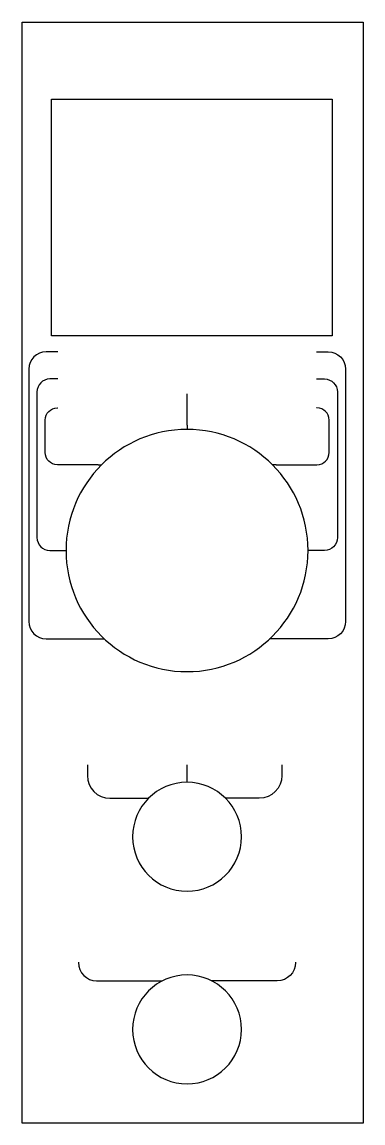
# Model space of a CAD drawing. Extents: x 93 to 124, y -190 to -90.
import ezdxf

# ---------------------------------------------------------------- set-up
doc = ezdxf.new("R2010")
doc.units = 0
doc.header["$MEASUREMENT"] = 0
doc.layers.add('LAYER_1', color=7, linetype='CONTINUOUS')

# ---------------------------------------------------------------- blocks, each defined once
blk = doc.blocks.new('BLOCK_2')
at = {"layer": 'LAYER_1', "color": 7}
blk.add_open_spline([(112.58, -163.88), (112.58, -166.61), (110.36, -168.83), (107.63, -168.83), (104.89, -168.83), (102.68, -166.61), (102.68, -163.88), (102.68, -161.14), (104.89, -158.93), (107.63, -158.93), (110.36, -158.93), (112.58, -161.14), (112.58, -163.88), (112.58, -163.88), (112.58, -163.88), (112.58, -163.88)], degree=3, knots=[0, 0, 0, 0, 1, 1, 1, 2, 2, 2, 3, 3, 3, 4, 4, 4, 5, 5, 5, 5], dxfattribs=at)
blk = doc.blocks.new('BLOCK_3')
at = {"layer": 'LAYER_1', "color": 7}
blk.add_open_spline([(118.63, -137.88), (118.63, -143.95), (113.7, -148.88), (107.63, -148.88), (101.55, -148.88), (96.63, -143.95), (96.63, -137.88), (96.63, -131.8), (101.55, -126.88), (107.63, -126.88), (113.7, -126.88), (118.63, -131.8), (118.63, -137.88), (118.63, -137.88), (118.63, -137.88), (118.63, -137.88)], degree=3, knots=[0, 0, 0, 0, 1, 1, 1, 2, 2, 2, 3, 3, 3, 4, 4, 4, 5, 5, 5, 5], dxfattribs=at)
blk = doc.blocks.new('BLOCK_4')
at = {"layer": 'LAYER_1', "color": 7}
blk.add_open_spline([(118.63, -137.88), (118.63, -143.95), (113.7, -148.88), (107.63, -148.88), (101.55, -148.88), (96.63, -143.95), (96.63, -137.88), (96.63, -131.8), (101.55, -126.88), (107.63, -126.88), (113.7, -126.88), (118.63, -131.8), (118.63, -137.88), (118.63, -137.88), (118.63, -137.88), (118.63, -137.88)], degree=3, knots=[0, 0, 0, 0, 1, 1, 1, 2, 2, 2, 3, 3, 3, 4, 4, 4, 5, 5, 5, 5], dxfattribs=at)

msp = doc.modelspace()

# ---------------------------------------------------------------- linework, layer by layer
at = {"layer": 'LAYER_1', "color": 7}
for points in [[(123.63, -189.88), (92.63, -189.88), (92.63, -89.88), (123.63, -89.88), (123.63, -189.88)], [(120.82, -118.38), (95.32, -118.38), (95.32, -96.88), (120.82, -96.88), (120.82, -118.38)], [(107.63, -126.49), (107.63, -123.66)], [(107.63, -126.49), (107.63, -126.88)], [(99.55, -130.09), (99.86, -130.09)], [(115.74, -130.09), (115.39, -130.09)], [(96.26, -137.88), (96.63, -137.88)], [(119.03, -137.88), (118.63, -137.88)], [(99.42, -145.91), (100.11, -145.91)], [(115.87, -145.91), (115.14, -145.91)], [(107.63, -158.86), (107.63, -157.35)]]:
    msp.add_lwpolyline(points, dxfattribs=at)
for points, knots in [([(95.87, -119.82), (95.87, -119.82), (94.9, -119.82), (94.9, -119.82), (94.9, -119.82), (94.82, -119.82), (94.82, -119.82), (93.95, -119.82), (93.24, -120.53), (93.24, -121.41), (93.24, -121.41), (93.24, -144.32), (93.24, -144.32), (93.24, -145.2), (93.95, -145.91), (94.82, -145.91), (94.82, -145.91), (99.42, -145.91), (99.42, -145.91)], [0, 0, 0, 0, 1, 1, 1, 2, 2, 2, 3, 3, 3, 4, 4, 4, 5, 5, 5, 6, 6, 6, 6]), ([(119.41, -119.82), (119.41, -119.82), (120.39, -119.82), (120.39, -119.82), (120.39, -119.82), (120.46, -119.82), (120.46, -119.82), (121.34, -119.82), (122.05, -120.53), (122.05, -121.41), (122.05, -121.41), (122.05, -144.32), (122.05, -144.32), (122.05, -145.2), (121.34, -145.91), (120.46, -145.91), (120.46, -145.91), (115.87, -145.91), (115.87, -145.91)], [0, 0, 0, 0, 1, 1, 1, 2, 2, 2, 3, 3, 3, 4, 4, 4, 5, 5, 5, 6, 6, 6, 6]), ([(95.87, -122.3), (95.87, -122.3), (95.16, -122.3), (95.16, -122.3), (95.16, -122.3), (95.17, -122.3), (95.17, -122.3), (95.17, -122.3), (95.16, -122.3), (95.16, -122.3), (94.51, -122.3), (93.99, -122.83), (93.99, -123.48), (93.99, -123.48), (93.99, -136.7), (93.99, -136.7), (93.99, -137.35), (94.51, -137.88), (95.16, -137.88), (95.16, -137.88), (96.26, -137.88), (96.26, -137.88)], [0, 0, 0, 0, 1, 1, 1, 2, 2, 2, 3, 3, 3, 4, 4, 4, 5, 5, 5, 6, 6, 6, 7, 7, 7, 7]), ([(119.41, -122.3), (119.41, -122.3), (120.12, -122.3), (120.12, -122.3), (120.12, -122.3), (120.12, -122.3), (120.12, -122.3), (120.12, -122.3), (120.12, -122.3), (120.12, -122.3), (120.77, -122.3), (121.3, -122.83), (121.3, -123.48), (121.3, -123.48), (121.3, -136.7), (121.3, -136.7), (121.3, -137.35), (120.77, -137.88), (120.12, -137.88), (120.12, -137.88), (119.03, -137.88), (119.03, -137.88)], [0, 0, 0, 0, 1, 1, 1, 2, 2, 2, 3, 3, 3, 4, 4, 4, 5, 5, 5, 6, 6, 6, 7, 7, 7, 7]), ([(99.55, -130.09), (99.55, -130.09), (95.84, -130.09), (95.84, -130.09), (95.23, -130.09), (94.74, -129.59), (94.74, -128.98), (94.74, -128.98), (94.74, -126.03), (94.74, -126.03), (94.74, -125.42), (95.23, -124.93), (95.84, -124.93), (95.84, -124.93), (95.87, -124.93), (95.87, -124.93)], [0, 0, 0, 0, 1, 1, 1, 2, 2, 2, 3, 3, 3, 4, 4, 4, 5, 5, 5, 5]), ([(115.74, -130.09), (115.74, -130.09), (119.44, -130.09), (119.44, -130.09), (120.05, -130.09), (120.55, -129.59), (120.55, -128.98), (120.55, -128.98), (120.55, -126.03), (120.55, -126.03), (120.55, -125.42), (120.05, -124.93), (119.44, -124.93), (119.44, -124.93), (119.41, -124.93), (119.41, -124.93)], [0, 0, 0, 0, 1, 1, 1, 2, 2, 2, 3, 3, 3, 4, 4, 4, 5, 5, 5, 5]), ([(98.57, -157.35), (98.57, -157.35), (98.57, -158.32), (98.57, -158.32), (98.57, -159.46), (99.49, -160.38), (100.62, -160.38), (100.62, -160.38), (104.13, -160.38), (104.13, -160.38)], [0, 0, 0, 0, 1, 1, 1, 2, 2, 2, 3, 3, 3, 3]), ([(116.26, -157.35), (116.26, -157.35), (116.26, -158.31), (116.26, -158.31), (116.26, -159.45), (115.33, -160.38), (114.19, -160.38), (114.19, -160.38), (111.13, -160.38), (111.13, -160.38)], [0, 0, 0, 0, 1, 1, 1, 2, 2, 2, 3, 3, 3, 3]), ([(97.75, -175.26), (97.75, -175.26), (97.75, -175.3), (97.75, -175.3), (97.75, -176.22), (98.49, -176.96), (99.41, -176.96), (99.41, -176.96), (105.38, -176.96), (105.38, -176.96)], [0, 0, 0, 0, 1, 1, 1, 2, 2, 2, 3, 3, 3, 3]), ([(117.5, -175.26), (117.5, -175.26), (117.5, -175.3), (117.5, -175.3), (117.5, -176.22), (116.75, -176.96), (115.83, -176.96), (115.83, -176.96), (109.87, -176.96), (109.87, -176.96)], [0, 0, 0, 0, 1, 1, 1, 2, 2, 2, 3, 3, 3, 3]), ([(112.58, -181.38), (112.58, -184.11), (110.36, -186.33), (107.63, -186.33), (104.89, -186.33), (102.68, -184.11), (102.68, -181.38), (102.68, -178.64), (104.89, -176.43), (107.63, -176.43), (110.36, -176.43), (112.58, -178.64), (112.58, -181.38)], [0, 0, 0, 0, 1, 1, 1, 2, 2, 2, 3, 3, 3, 4, 4, 4, 4])]:
    msp.add_open_spline(points, degree=3, knots=knots, dxfattribs=at)

# ---------------------------------------------------------------- block references
at = {"layer": 'LAYER_1'}
for name in ['BLOCK_3', 'BLOCK_4', 'BLOCK_2']:
    msp.add_blockref(name, (0, 0), dxfattribs=at)

doc.saveas('drawing.dxf')
